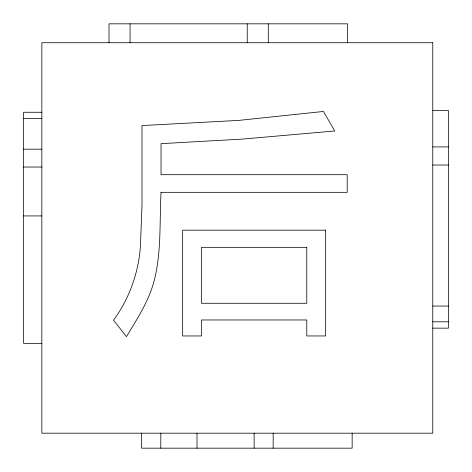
<?xml version="1.0" encoding="UTF-8"?>
<svg xmlns="http://www.w3.org/2000/svg" width="472" height="472" viewBox="0 0 472 472"><rect width="100%" height="100%" fill="white"/><g stroke="black" fill="none" stroke-linecap="round" stroke-linejoin="round"><path stroke-width="0.71" d="M432.765 110.477L448.4 110.477L448.4 328.152L432.765 328.152M41.843 112.265L23.6 112.265L23.6 343.339L41.843 343.339M23.6 118.614L41.843 118.614M432.765 146.916L448.4 146.916M23.6 149.17L41.843 149.17M432.765 165.017L448.4 165.017M23.6 167.035L41.843 167.035M23.6 215.928L41.843 215.928M432.765 306.057L448.4 306.057M432.765 321.804L448.4 321.804M352.147 433.184L352.147 448.17L141.529 448.17L141.529 433.184M347.534 42.728L347.534 23.83L109.002 23.83L109.002 42.728M273.164 433.184L273.164 448.17M268.291 23.83L268.291 42.728M254.125 433.184L254.125 448.17M247.228 23.83L247.228 42.728M197.001 433.184L197.001 448.17M160.804 433.184L160.804 448.17M130.065 23.83L130.065 42.728M161.035 192.328C159.447 221.397 161.566 251.039 154.45 279.536C149.329 300.422 137.405 318.458 126.478 336.66L113.551 320.205A142.19 142.19 0 0 0 140.52 244.042L141.995 204.783L141.995 125.564L238.844 120.395L323.467 111.463L334.748 130.974L242.661 139.081L161.035 143.665L161.035 174.693L347.209 174.693L347.209 192.328L161.035 192.328M432.765 42.728L41.843 42.728L41.843 433.184L432.765 433.184L432.765 42.728M325.58 230.171L182.658 230.171L182.658 335.952L201.467 335.952L201.467 319.969L306.776 319.969L306.776 335.952L325.58 335.952L325.58 230.171M306.776 247.334L201.467 247.334L201.467 303.278L306.776 303.278L306.776 247.334"/></g></svg>
